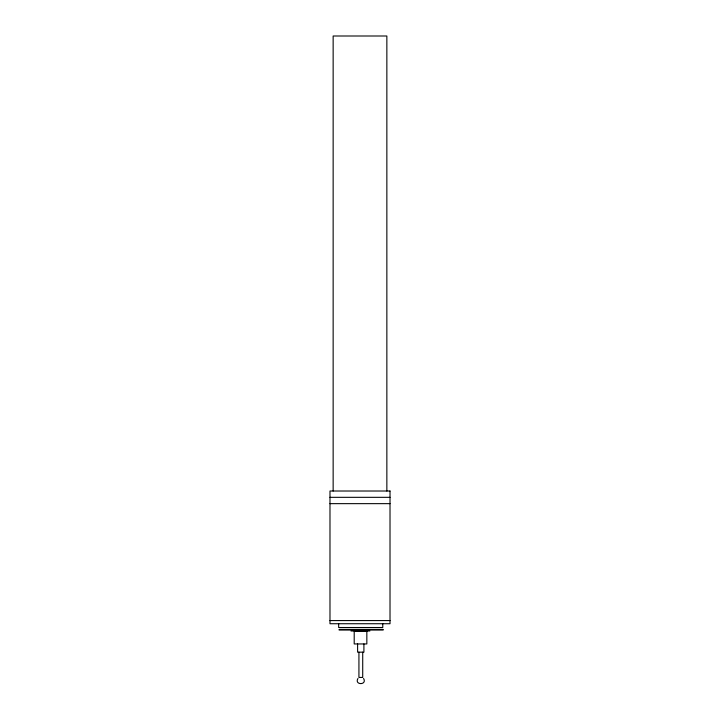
<?xml version="1.0" encoding="UTF-8"?>
<svg xmlns="http://www.w3.org/2000/svg" width="720" height="720" viewBox="0 0 720 720"><rect width="100%" height="100%" fill="white"/><g stroke="black" fill="none" stroke-linecap="round" stroke-linejoin="round"><path stroke-width="1.08" d="M357.939 678.465C353.988 685.305 367.524 685.305 363.582 678.465M329.985 497.331L390.015 497.331M329.985 503.649L390.015 503.649M329.985 620.568L390.015 620.568M339.093 629.415L383.202 629.415M339.093 630.045L383.202 630.045M350.973 630.99L369.882 630.99M386.856 491.013L386.856 36L333.144 36L333.144 491.013M382.77 623.727L382.77 627.516L338.661 627.516L338.661 623.727M363.906 643.95L363.906 652.167L357.606 652.167L357.606 643.95M362.718 652.167L362.718 677.439L358.929 677.439L358.929 652.167M390.015 491.013L329.985 491.013L329.985 623.727L390.015 623.727L390.015 491.013M366.84 631.305L354.204 631.305L354.204 643.95L366.84 643.95L366.84 631.305"/></g></svg>
